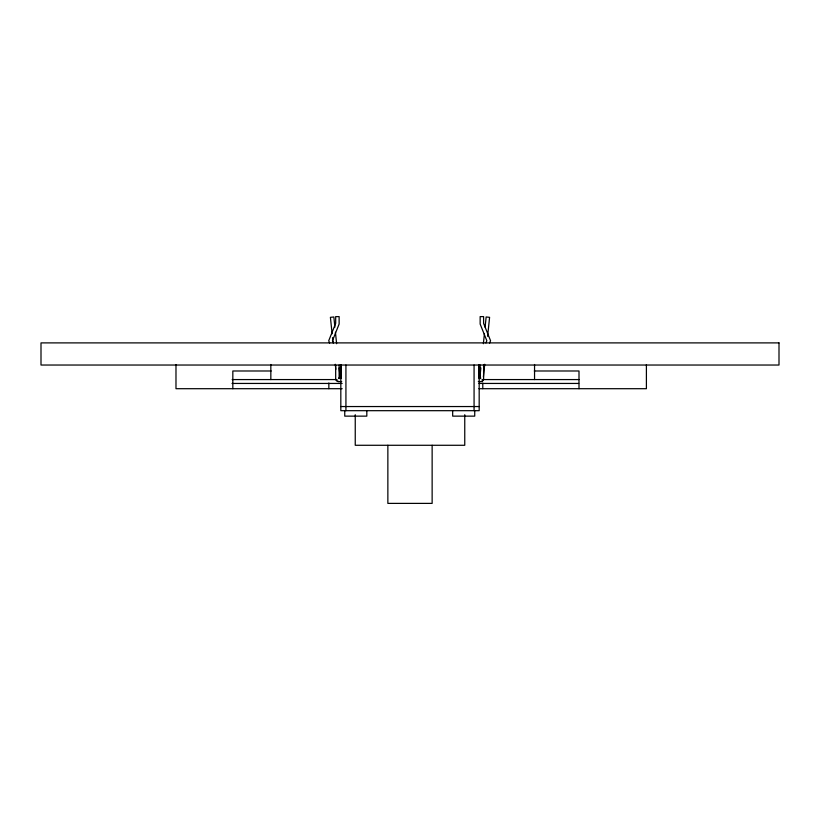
<?xml version="1.0" encoding="UTF-8"?>
<svg xmlns="http://www.w3.org/2000/svg" width="820" height="820" viewBox="0 0 820 820"><rect width="100%" height="100%" fill="white"/><g stroke="black" fill="none" stroke-linecap="round" stroke-linejoin="round"><path stroke-width="1.23" d="M480.141 378.707L480.151 365.033M479.813 378.092L480.868 367.903M483.38 343.713L484.435 333.525M485.091 327.159L486.147 316.971L489.591 317.33L487.613 336.354M483.41 376.944L484.722 364.264M485.932 342.944L486.824 340.72L480.151 324.043L480.151 316.612L483.605 316.612L483.605 323.377L490.555 340.72L489.622 343.037M482.396 380.962L482.17 381.136A2.306 2.306 0 0 1 480.848 381.556L478.306 381.556M480.674 378.174L480.151 378.174M271.154 370.988L232.829 370.988L232.829 388.7M534.291 370.988L579.002 370.988L579.002 388.7M339.265 378.092L341.233 378.092L341.233 365.033M480.735 378.092L478.767 378.092L478.767 365.033M338.639 378.174L341.438 378.174M232.173 379.568L337.03 379.568M482.057 379.568L579.002 379.568M341.694 381.556L338.527 381.638A2.849 2.849 0 0 1 335.677 378.789L335.677 365.033M232.029 383.442L342.145 383.442M478.972 383.442L578.705 383.442M342.165 388.7L175.982 388.7L175.982 364.654M478.941 388.7L646.406 388.7L646.406 364.654M340.823 406.546L479.177 406.546M337.604 380.962L337.83 381.136A2.306 2.306 0 0 0 339.152 381.556M333.34 342.944L332.459 340.72L339.131 324.043L339.131 316.612L335.677 316.612L335.677 323.377L328.728 340.72L329.65 343.037M334.909 327.159L333.853 316.971L330.409 317.33L332.12 333.822M335.431 332.254L336.62 343.713M339.131 367.903L340.187 378.092M332.51 337.625L333.043 342.698M335.277 364.264L335.8 369.338M339.131 378.707L339.131 365.033M534.548 364.48L534.548 379.568M483.605 365.033L483.605 378.789A2.849 2.849 0 0 1 480.756 381.638M482.785 382.991L482.785 388.7M479.177 365.033L479.177 410.687L340.823 410.687L340.823 365.033M474.729 411.025L474.729 416.14L452.671 416.14L452.671 411.025M474.073 365.033L474.073 410.687M464.755 414.715L464.755 445.28L355.244 445.28L355.244 414.715M432.14 445.28L432.14 503.388L387.86 503.388L387.86 445.28M366.817 411.025L366.817 416.14L344.748 416.14L344.748 411.025M345.927 365.033L345.927 410.687M328.851 382.991L328.851 388.7M270.836 364.48L270.836 379.568M483.144 379.486A2.306 2.306 0 0 1 482.59 380.757M779 342.893L41 342.893L41 365.033L779 365.033L779 342.893"/></g></svg>
